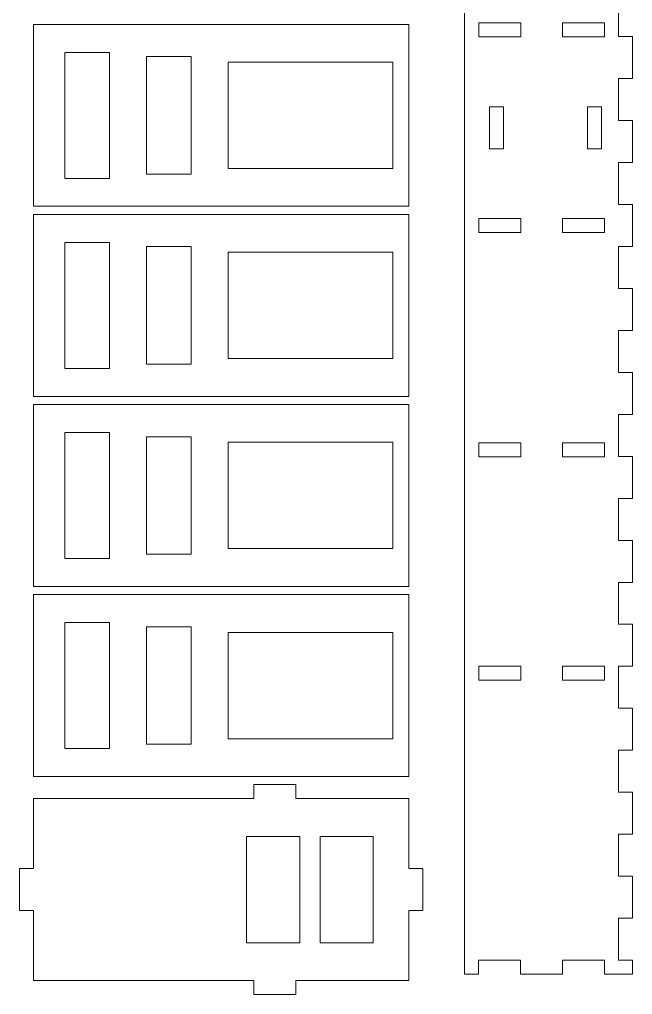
# Model space of a CAD drawing. Header units: inches. Extents: x -11.2 to 11.8, y -8.6 to 8.5.
# Drawn here: x -3.76 to 1.71, y -8.09 to 0.62 of the extents above; entities that cross this region are included whole.
import ezdxf

# ---------------------------------------------------------------- set-up
doc = ezdxf.new("R2010")
doc.units = ezdxf.units.IN
doc.header["$MEASUREMENT"] = 0
for name, color, linetype in [('Card Outline', 7, 'Continuous'), ('Layer 1', 7, 'Continuous'), ('Tiny token holder', 7, 'Continuous')]:
    doc.layers.add(name, color=color, linetype=linetype)

msp = doc.modelspace()

# ---------------------------------------------------------------- linework, layer by layer
at = {"layer": 'Card Outline', "color": 240, "lineweight": 9}
for points in [[(0.7153, 0.5949), (0.7153, 0.5949), (0.7153, 0.4699), (0.7153, 0.4699), (0.7153, 0.4699), (0.7153, 0.4699), (0.3403, 0.4699), (0.3403, 0.4699), (0.3403, 0.4699), (0.3403, 0.4699), (0.3403, 0.5949), (0.3403, 0.5949), (0.3403, 0.5949), (0.3403, 0.5949), (0.7153, 0.5949), (0.7153, 0.5949)], [(1.4635, 0.5949), (1.4635, 0.5949), (1.4635, 0.4699), (1.4635, 0.4699), (1.4635, 0.4699), (1.4635, 0.4699), (1.0885, 0.4699), (1.0885, 0.4699), (1.0885, 0.4699), (1.0885, 0.4699), (1.0885, 0.5949), (1.0885, 0.5949), (1.0885, 0.5949), (1.0885, 0.5949), (1.4635, 0.5949), (1.4635, 0.5949)]]:
    msp.add_open_spline(points, degree=3, knots=[0, 0, 0, 0, 0.2, 0.2, 0.2, 0.2, 0.4, 0.4, 0.4, 0.4, 0.6, 0.6, 0.6, 0.6, 1, 1, 1, 1], dxfattribs=at)
at = {"layer": 'Layer 1', "color": 240, "lineweight": 9}
for points in [[(0.213, 2.3457), (0.213, 2.3457), (0.213, -7.7793), (0.213, -7.7793)], [(1.588, 0.4707), (1.588, 0.4707), (1.588, 0.8457), (1.588, 0.8457)], [(1.713, 0.4707), (1.713, 0.4707), (1.588, 0.4707), (1.588, 0.4707)], [(1.713, 0.0957), (1.713, 0.0957), (1.713, 0.4707), (1.713, 0.4707)], [(1.588, -0.2793), (1.588, -0.2793), (1.588, 0.0957), (1.588, 0.0957)], [(1.588, 0.0957), (1.588, 0.0957), (1.713, 0.0957), (1.713, 0.0957)], [(1.713, -0.2793), (1.713, -0.2793), (1.588, -0.2793), (1.588, -0.2793)], [(1.713, -0.6543), (1.713, -0.6543), (1.713, -0.2793), (1.713, -0.2793)], [(1.588, -1.0293), (1.588, -1.0293), (1.588, -0.6543), (1.588, -0.6543)], [(1.588, -0.6543), (1.588, -0.6543), (1.713, -0.6543), (1.713, -0.6543)], [(1.713, -1.0293), (1.713, -1.0293), (1.588, -1.0293), (1.588, -1.0293)], [(1.713, -1.4043), (1.713, -1.4043), (1.713, -1.0293), (1.713, -1.0293)], [(1.588, -1.7793), (1.588, -1.7793), (1.588, -1.4043), (1.588, -1.4043)], [(1.588, -1.4043), (1.588, -1.4043), (1.713, -1.4043), (1.713, -1.4043)], [(1.713, -1.7793), (1.713, -1.7793), (1.588, -1.7793), (1.588, -1.7793)], [(1.713, -2.1543), (1.713, -2.1543), (1.713, -1.7793), (1.713, -1.7793)], [(1.588, -2.5293), (1.588, -2.5293), (1.588, -2.1543), (1.588, -2.1543)], [(1.588, -2.1543), (1.588, -2.1543), (1.713, -2.1543), (1.713, -2.1543)], [(1.713, -2.5293), (1.713, -2.5293), (1.588, -2.5293), (1.588, -2.5293)], [(1.713, -2.9043), (1.713, -2.9043), (1.713, -2.5293), (1.713, -2.5293)], [(1.588, -3.2793), (1.588, -3.2793), (1.588, -2.9043), (1.588, -2.9043)], [(1.588, -2.9043), (1.588, -2.9043), (1.713, -2.9043), (1.713, -2.9043)], [(1.713, -3.2793), (1.713, -3.2793), (1.588, -3.2793), (1.588, -3.2793)], [(1.713, -3.6543), (1.713, -3.6543), (1.713, -3.2793), (1.713, -3.2793)], [(1.588, -4.0293), (1.588, -4.0293), (1.588, -3.6543), (1.588, -3.6543)], [(1.588, -3.6543), (1.588, -3.6543), (1.713, -3.6543), (1.713, -3.6543)], [(1.713, -4.0293), (1.713, -4.0293), (1.588, -4.0293), (1.588, -4.0293)], [(1.713, -4.4043), (1.713, -4.4043), (1.713, -4.0293), (1.713, -4.0293)], [(1.588, -4.7793), (1.588, -4.7793), (1.588, -4.4043), (1.588, -4.4043)], [(1.588, -4.4043), (1.588, -4.4043), (1.713, -4.4043), (1.713, -4.4043)], [(1.713, -4.7793), (1.713, -4.7793), (1.588, -4.7793), (1.588, -4.7793)], [(1.713, -5.1543), (1.713, -5.1543), (1.713, -4.7793), (1.713, -4.7793)], [(1.588, -5.5293), (1.588, -5.5293), (1.588, -5.1543), (1.588, -5.1543)], [(1.588, -5.1543), (1.588, -5.1543), (1.713, -5.1543), (1.713, -5.1543)], [(1.713, -5.5293), (1.713, -5.5293), (1.588, -5.5293), (1.588, -5.5293)], [(1.713, -5.9043), (1.713, -5.9043), (1.713, -5.5293), (1.713, -5.5293)], [(1.588, -6.2793), (1.588, -6.2793), (1.588, -5.9043), (1.588, -5.9043)], [(1.588, -5.9043), (1.588, -5.9043), (1.713, -5.9043), (1.713, -5.9043)], [(1.713, -6.2793), (1.713, -6.2793), (1.588, -6.2793), (1.588, -6.2793)], [(1.713, -6.6543), (1.713, -6.6543), (1.713, -6.2793), (1.713, -6.2793)], [(1.588, -7.0293), (1.588, -7.0293), (1.588, -6.6543), (1.588, -6.6543)], [(1.588, -6.6543), (1.588, -6.6543), (1.713, -6.6543), (1.713, -6.6543)], [(1.713, -7.0293), (1.713, -7.0293), (1.588, -7.0293), (1.588, -7.0293)], [(1.713, -7.4043), (1.713, -7.4043), (1.713, -7.0293), (1.713, -7.0293)], [(1.588, -7.4043), (1.588, -7.4043), (1.713, -7.4043), (1.713, -7.4043)], [(1.588, -7.7793), (1.588, -7.7793), (1.588, -7.4043), (1.588, -7.4043)], [(0.213, -7.7793), (0.213, -7.7793), (0.213, -7.9043), (0.213, -7.9043)], [(0.338, -7.9043), (0.338, -7.9043), (0.338, -7.7793), (0.338, -7.7793)], [(0.338, -7.7793), (0.338, -7.7793), (0.713, -7.7793), (0.713, -7.7793)], [(0.713, -7.7793), (0.713, -7.7793), (0.713, -7.9043), (0.713, -7.9043)], [(1.088, -7.9043), (1.088, -7.9043), (1.088, -7.7793), (1.088, -7.7793)], [(1.088, -7.7793), (1.088, -7.7793), (1.463, -7.7793), (1.463, -7.7793)], [(1.463, -7.7793), (1.463, -7.7793), (1.463, -7.9043), (1.463, -7.9043)], [(1.713, -7.7793), (1.713, -7.7793), (1.588, -7.7793), (1.588, -7.7793)], [(1.713, -7.9043), (1.713, -7.9043), (1.713, -7.7793), (1.713, -7.7793)], [(0.213, -7.9043), (0.213, -7.9043), (0.338, -7.9043), (0.338, -7.9043)], [(0.713, -7.9043), (0.713, -7.9043), (1.088, -7.9043), (1.088, -7.9043)], [(1.463, -7.9043), (1.463, -7.9043), (1.588, -7.9043), (1.588, -7.9043)], [(1.588, -7.9043), (1.588, -7.9043), (1.713, -7.9043), (1.713, -7.9043)]]:
    msp.add_open_spline(points, degree=3, dxfattribs=at)
at = {"layer": 'Tiny token holder', "color": 240, "lineweight": 9}
for points in [[(-3.3564, -0.7953), (-2.9564, -0.7953), (-2.9564, 0.3297), (-3.3564, 0.3297), (-3.3564, -0.7953)], [(-2.6269, -0.7578), (-2.2269, -0.7578), (-2.2269, 0.2922), (-2.6269, 0.2922), (-2.6269, -0.7578)], [(-1.8973, -0.7078), (-0.4273, -0.7078), (-0.4273, 0.2422), (-1.8973, 0.2422), (-1.8973, -0.7078)], [(-3.3564, -2.493), (-2.9564, -2.493), (-2.9564, -1.368), (-3.3564, -1.368), (-3.3564, -2.493)], [(-2.6269, -2.4555), (-2.2269, -2.4555), (-2.2269, -1.4055), (-2.6269, -1.4055), (-2.6269, -2.4555)], [(-1.8973, -2.4055), (-0.4273, -2.4055), (-0.4273, -1.4555), (-1.8973, -1.4555), (-1.8973, -2.4055)], [(-3.3564, -4.1907), (-2.9564, -4.1907), (-2.9564, -3.0657), (-3.3564, -3.0657), (-3.3564, -4.1907)], [(-2.6269, -4.1532), (-2.2269, -4.1532), (-2.2269, -3.1032), (-2.6269, -3.1032), (-2.6269, -4.1532)], [(-1.8973, -4.1032), (-0.4273, -4.1032), (-0.4273, -3.1532), (-1.8973, -3.1532), (-1.8973, -4.1032)], [(-3.3564, -5.8884), (-2.9564, -5.8884), (-2.9564, -4.7634), (-3.3564, -4.7634), (-3.3564, -5.8884)], [(-2.6269, -5.8509), (-2.2269, -5.8509), (-2.2269, -4.8009), (-2.6269, -4.8009), (-2.6269, -5.8509)], [(-1.8973, -5.8009), (-0.4273, -5.8009), (-0.4273, -4.8509), (-1.8973, -4.8509), (-1.8973, -5.8009)], [(-1.7331, -7.6236), (-1.2581, -7.6236), (-1.2581, -6.6736), (-1.7331, -6.6736), (-1.7331, -7.6236)], [(-1.0768, -7.6236), (-0.6018, -7.6236), (-0.6018, -6.6736), (-1.0768, -6.6736), (-1.0768, -7.6236)]]:
    msp.add_lwpolyline(points, close=True, dxfattribs=at)
for points, knots in [([(-3.6356, -0.4203), (-3.6356, -0.4203), (-3.6356, -1.0453), (-3.6356, -1.0453), (-3.6356, -1.0453), (-3.6356, -1.0453), (-1.2933, -1.0453), (-1.2933, -1.0453), (-1.2933, -1.0453), (-1.2933, -1.0453), (-0.2856, -1.0453), (-0.2856, -1.0453), (-0.2856, -1.0453), (-0.2856, -1.0453), (-0.2856, -0.0453), (-0.2856, -0.0453), (-0.2856, -0.0453), (-0.2856, -0.0453), (-0.2856, 0.5797), (-0.2856, 0.5797), (-0.2856, 0.5797), (-0.2856, 0.5797), (-1.6683, 0.5797), (-1.6683, 0.5797), (-1.6683, 0.5797), (-1.6683, 0.5797), (-3.6356, 0.5797), (-3.6356, 0.5797), (-3.6356, 0.5797), (-3.6356, 0.5797), (-3.6356, -0.4203), (-3.6356, -0.4203)], [0, 0, 0, 0, 0.111111, 0.111111, 0.111111, 0.111111, 0.222222, 0.222222, 0.222222, 0.222222, 0.333333, 0.333333, 0.333333, 0.333333, 0.444444, 0.444444, 0.444444, 0.444444, 0.555556, 0.555556, 0.555556, 0.555556, 0.666667, 0.666667, 0.666667, 0.666667, 0.777778, 0.777778, 0.777778, 0.777778, 1, 1, 1, 1]), ([(0.4375, -0.157), (0.4375, -0.157), (0.5625, -0.157), (0.5625, -0.157), (0.5625, -0.157), (0.5625, -0.157), (0.5625, -0.532), (0.5625, -0.532), (0.5625, -0.532), (0.5625, -0.532), (0.4375, -0.532), (0.4375, -0.532), (0.4375, -0.532), (0.4375, -0.532), (0.4375, -0.157), (0.4375, -0.157)], [0, 0, 0, 0, 0.2, 0.2, 0.2, 0.2, 0.4, 0.4, 0.4, 0.4, 0.6, 0.6, 0.6, 0.6, 1, 1, 1, 1]), ([(1.3125, -0.158), (1.3125, -0.158), (1.4375, -0.158), (1.4375, -0.158), (1.4375, -0.158), (1.4375, -0.158), (1.4375, -0.533), (1.4375, -0.533), (1.4375, -0.533), (1.4375, -0.533), (1.3125, -0.533), (1.3125, -0.533), (1.3125, -0.533), (1.3125, -0.533), (1.3125, -0.158), (1.3125, -0.158)], [0, 0, 0, 0, 0.2, 0.2, 0.2, 0.2, 0.4, 0.4, 0.4, 0.4, 0.6, 0.6, 0.6, 0.6, 1, 1, 1, 1]), ([(-3.6356, -2.118), (-3.6356, -2.118), (-3.6356, -2.743), (-3.6356, -2.743), (-3.6356, -2.743), (-3.6356, -2.743), (-1.2933, -2.743), (-1.2933, -2.743), (-1.2933, -2.743), (-1.2933, -2.743), (-0.2856, -2.743), (-0.2856, -2.743), (-0.2856, -2.743), (-0.2856, -2.743), (-0.2856, -1.743), (-0.2856, -1.743), (-0.2856, -1.743), (-0.2856, -1.743), (-0.2856, -1.118), (-0.2856, -1.118), (-0.2856, -1.118), (-0.2856, -1.118), (-1.6683, -1.118), (-1.6683, -1.118), (-1.6683, -1.118), (-1.6683, -1.118), (-3.6356, -1.118), (-3.6356, -1.118), (-3.6356, -1.118), (-3.6356, -1.118), (-3.6356, -2.118), (-3.6356, -2.118)], [0, 0, 0, 0, 0.111111, 0.111111, 0.111111, 0.111111, 0.222222, 0.222222, 0.222222, 0.222222, 0.333333, 0.333333, 0.333333, 0.333333, 0.444444, 0.444444, 0.444444, 0.444444, 0.555556, 0.555556, 0.555556, 0.555556, 0.666667, 0.666667, 0.666667, 0.666667, 0.777778, 0.777778, 0.777778, 0.777778, 1, 1, 1, 1]), ([(0.7153, -1.1544), (0.7153, -1.1544), (0.7153, -1.2794), (0.7153, -1.2794), (0.7153, -1.2794), (0.7153, -1.2794), (0.3403, -1.2794), (0.3403, -1.2794), (0.3403, -1.2794), (0.3403, -1.2794), (0.3403, -1.1544), (0.3403, -1.1544), (0.3403, -1.1544), (0.3403, -1.1544), (0.7153, -1.1544), (0.7153, -1.1544)], [0, 0, 0, 0, 0.2, 0.2, 0.2, 0.2, 0.4, 0.4, 0.4, 0.4, 0.6, 0.6, 0.6, 0.6, 1, 1, 1, 1]), ([(1.4635, -1.1544), (1.4635, -1.1544), (1.4635, -1.2794), (1.4635, -1.2794), (1.4635, -1.2794), (1.4635, -1.2794), (1.0885, -1.2794), (1.0885, -1.2794), (1.0885, -1.2794), (1.0885, -1.2794), (1.0885, -1.1544), (1.0885, -1.1544), (1.0885, -1.1544), (1.0885, -1.1544), (1.4635, -1.1544), (1.4635, -1.1544)], [0, 0, 0, 0, 0.2, 0.2, 0.2, 0.2, 0.4, 0.4, 0.4, 0.4, 0.6, 0.6, 0.6, 0.6, 1, 1, 1, 1]), ([(-3.6356, -3.8157), (-3.6356, -3.8157), (-3.6356, -4.4407), (-3.6356, -4.4407), (-3.6356, -4.4407), (-3.6356, -4.4407), (-1.2933, -4.4407), (-1.2933, -4.4407), (-1.2933, -4.4407), (-1.2933, -4.4407), (-0.2856, -4.4407), (-0.2856, -4.4407), (-0.2856, -4.4407), (-0.2856, -4.4407), (-0.2856, -3.4407), (-0.2856, -3.4407), (-0.2856, -3.4407), (-0.2856, -3.4407), (-0.2856, -2.8157), (-0.2856, -2.8157), (-0.2856, -2.8157), (-0.2856, -2.8157), (-1.6683, -2.8157), (-1.6683, -2.8157), (-1.6683, -2.8157), (-1.6683, -2.8157), (-3.6356, -2.8157), (-3.6356, -2.8157), (-3.6356, -2.8157), (-3.6356, -2.8157), (-3.6356, -3.8157), (-3.6356, -3.8157)], [0, 0, 0, 0, 0.111111, 0.111111, 0.111111, 0.111111, 0.222222, 0.222222, 0.222222, 0.222222, 0.333333, 0.333333, 0.333333, 0.333333, 0.444444, 0.444444, 0.444444, 0.444444, 0.555556, 0.555556, 0.555556, 0.555556, 0.666667, 0.666667, 0.666667, 0.666667, 0.777778, 0.777778, 0.777778, 0.777778, 1, 1, 1, 1]), ([(0.7153, -3.1582), (0.7153, -3.1582), (0.7153, -3.2832), (0.7153, -3.2832), (0.7153, -3.2832), (0.7153, -3.2832), (0.3403, -3.2832), (0.3403, -3.2832), (0.3403, -3.2832), (0.3403, -3.2832), (0.3403, -3.1582), (0.3403, -3.1582), (0.3403, -3.1582), (0.3403, -3.1582), (0.7153, -3.1582), (0.7153, -3.1582)], [0, 0, 0, 0, 0.2, 0.2, 0.2, 0.2, 0.4, 0.4, 0.4, 0.4, 0.6, 0.6, 0.6, 0.6, 1, 1, 1, 1]), ([(1.4635, -3.1582), (1.4635, -3.1582), (1.4635, -3.2832), (1.4635, -3.2832), (1.4635, -3.2832), (1.4635, -3.2832), (1.0885, -3.2832), (1.0885, -3.2832), (1.0885, -3.2832), (1.0885, -3.2832), (1.0885, -3.1582), (1.0885, -3.1582), (1.0885, -3.1582), (1.0885, -3.1582), (1.4635, -3.1582), (1.4635, -3.1582)], [0, 0, 0, 0, 0.2, 0.2, 0.2, 0.2, 0.4, 0.4, 0.4, 0.4, 0.6, 0.6, 0.6, 0.6, 1, 1, 1, 1]), ([(-3.6356, -5.5134), (-3.6356, -5.5134), (-3.6356, -6.1384), (-3.6356, -6.1384), (-3.6356, -6.1384), (-3.6356, -6.1384), (-1.2933, -6.1384), (-1.2933, -6.1384), (-1.2933, -6.1384), (-1.2933, -6.1384), (-0.2856, -6.1384), (-0.2856, -6.1384), (-0.2856, -6.1384), (-0.2856, -6.1384), (-0.2856, -5.1384), (-0.2856, -5.1384), (-0.2856, -5.1384), (-0.2856, -5.1384), (-0.2856, -4.5134), (-0.2856, -4.5134), (-0.2856, -4.5134), (-0.2856, -4.5134), (-1.6683, -4.5134), (-1.6683, -4.5134), (-1.6683, -4.5134), (-1.6683, -4.5134), (-3.6356, -4.5134), (-3.6356, -4.5134), (-3.6356, -4.5134), (-3.6356, -4.5134), (-3.6356, -5.5134), (-3.6356, -5.5134)], [0, 0, 0, 0, 0.111111, 0.111111, 0.111111, 0.111111, 0.222222, 0.222222, 0.222222, 0.222222, 0.333333, 0.333333, 0.333333, 0.333333, 0.444444, 0.444444, 0.444444, 0.444444, 0.555556, 0.555556, 0.555556, 0.555556, 0.666667, 0.666667, 0.666667, 0.666667, 0.777778, 0.777778, 0.777778, 0.777778, 1, 1, 1, 1]), ([(0.7153, -5.1544), (0.7153, -5.1544), (0.7153, -5.2794), (0.7153, -5.2794), (0.7153, -5.2794), (0.7153, -5.2794), (0.3403, -5.2794), (0.3403, -5.2794), (0.3403, -5.2794), (0.3403, -5.2794), (0.3403, -5.1544), (0.3403, -5.1544), (0.3403, -5.1544), (0.3403, -5.1544), (0.7153, -5.1544), (0.7153, -5.1544)], [0, 0, 0, 0, 0.2, 0.2, 0.2, 0.2, 0.4, 0.4, 0.4, 0.4, 0.6, 0.6, 0.6, 0.6, 1, 1, 1, 1]), ([(1.4635, -5.1544), (1.4635, -5.1544), (1.4635, -5.2794), (1.4635, -5.2794), (1.4635, -5.2794), (1.4635, -5.2794), (1.0885, -5.2794), (1.0885, -5.2794), (1.0885, -5.2794), (1.0885, -5.2794), (1.0885, -5.1544), (1.0885, -5.1544), (1.0885, -5.1544), (1.0885, -5.1544), (1.4635, -5.1544), (1.4635, -5.1544)], [0, 0, 0, 0, 0.2, 0.2, 0.2, 0.2, 0.4, 0.4, 0.4, 0.4, 0.6, 0.6, 0.6, 0.6, 1, 1, 1, 1]), ([(-3.6356, -6.9611), (-3.6356, -6.9611), (-3.7606, -6.9611), (-3.7606, -6.9611), (-3.7606, -6.9611), (-3.7606, -6.9611), (-3.7606, -7.3361), (-3.7606, -7.3361), (-3.7606, -7.3361), (-3.7606, -7.3361), (-3.6356, -7.3361), (-3.6356, -7.3361), (-3.6356, -7.3361), (-3.6356, -7.3361), (-3.6356, -7.9611), (-3.6356, -7.9611), (-3.6356, -7.9611), (-3.6356, -7.9611), (-1.6683, -7.9611), (-1.6683, -7.9611), (-1.6683, -7.9611), (-1.6683, -7.9611), (-1.6683, -8.0861), (-1.6683, -8.0861), (-1.6683, -8.0861), (-1.6683, -8.0861), (-1.2933, -8.0861), (-1.2933, -8.0861), (-1.2933, -8.0861), (-1.2933, -8.0861), (-1.2933, -7.9611), (-1.2933, -7.9611), (-1.2933, -7.9611), (-1.2933, -7.9611), (-0.2856, -7.9611), (-0.2856, -7.9611), (-0.2856, -7.9611), (-0.2856, -7.9611), (-0.2856, -7.3361), (-0.2856, -7.3361), (-0.2856, -7.3361), (-0.2856, -7.3361), (-0.1606, -7.3361), (-0.1606, -7.3361), (-0.1606, -7.3361), (-0.1606, -7.3361), (-0.1606, -6.9611), (-0.1606, -6.9611), (-0.1606, -6.9611), (-0.1606, -6.9611), (-0.2856, -6.9611), (-0.2856, -6.9611), (-0.2856, -6.9611), (-0.2856, -6.9611), (-0.2856, -6.3361), (-0.2856, -6.3361), (-0.2856, -6.3361), (-0.2856, -6.3361), (-1.2933, -6.3361), (-1.2933, -6.3361), (-1.2933, -6.3361), (-1.2933, -6.3361), (-1.2933, -6.2111), (-1.2933, -6.2111), (-1.2933, -6.2111), (-1.2933, -6.2111), (-1.6683, -6.2111), (-1.6683, -6.2111), (-1.6683, -6.2111), (-1.6683, -6.2111), (-1.6683, -6.3361), (-1.6683, -6.3361), (-1.6683, -6.3361), (-1.6683, -6.3361), (-3.6356, -6.3361), (-3.6356, -6.3361), (-3.6356, -6.3361), (-3.6356, -6.3361), (-3.6356, -6.9611), (-3.6356, -6.9611)], [0, 0, 0, 0, 0.047619, 0.047619, 0.047619, 0.047619, 0.095238, 0.095238, 0.095238, 0.095238, 0.142857, 0.142857, 0.142857, 0.142857, 0.190476, 0.190476, 0.190476, 0.190476, 0.238095, 0.238095, 0.238095, 0.238095, 0.285714, 0.285714, 0.285714, 0.285714, 0.333333, 0.333333, 0.333333, 0.333333, 0.380952, 0.380952, 0.380952, 0.380952, 0.428571, 0.428571, 0.428571, 0.428571, 0.47619, 0.47619, 0.47619, 0.47619, 0.52381, 0.52381, 0.52381, 0.52381, 0.571429, 0.571429, 0.571429, 0.571429, 0.619048, 0.619048, 0.619048, 0.619048, 0.666667, 0.666667, 0.666667, 0.666667, 0.714286, 0.714286, 0.714286, 0.714286, 0.761905, 0.761905, 0.761905, 0.761905, 0.809524, 0.809524, 0.809524, 0.809524, 0.857143, 0.857143, 0.857143, 0.857143, 0.904762, 0.904762, 0.904762, 0.904762, 1, 1, 1, 1])]:
    msp.add_open_spline(points, degree=3, knots=knots, dxfattribs=at)

doc.saveas('drawing.dxf')
